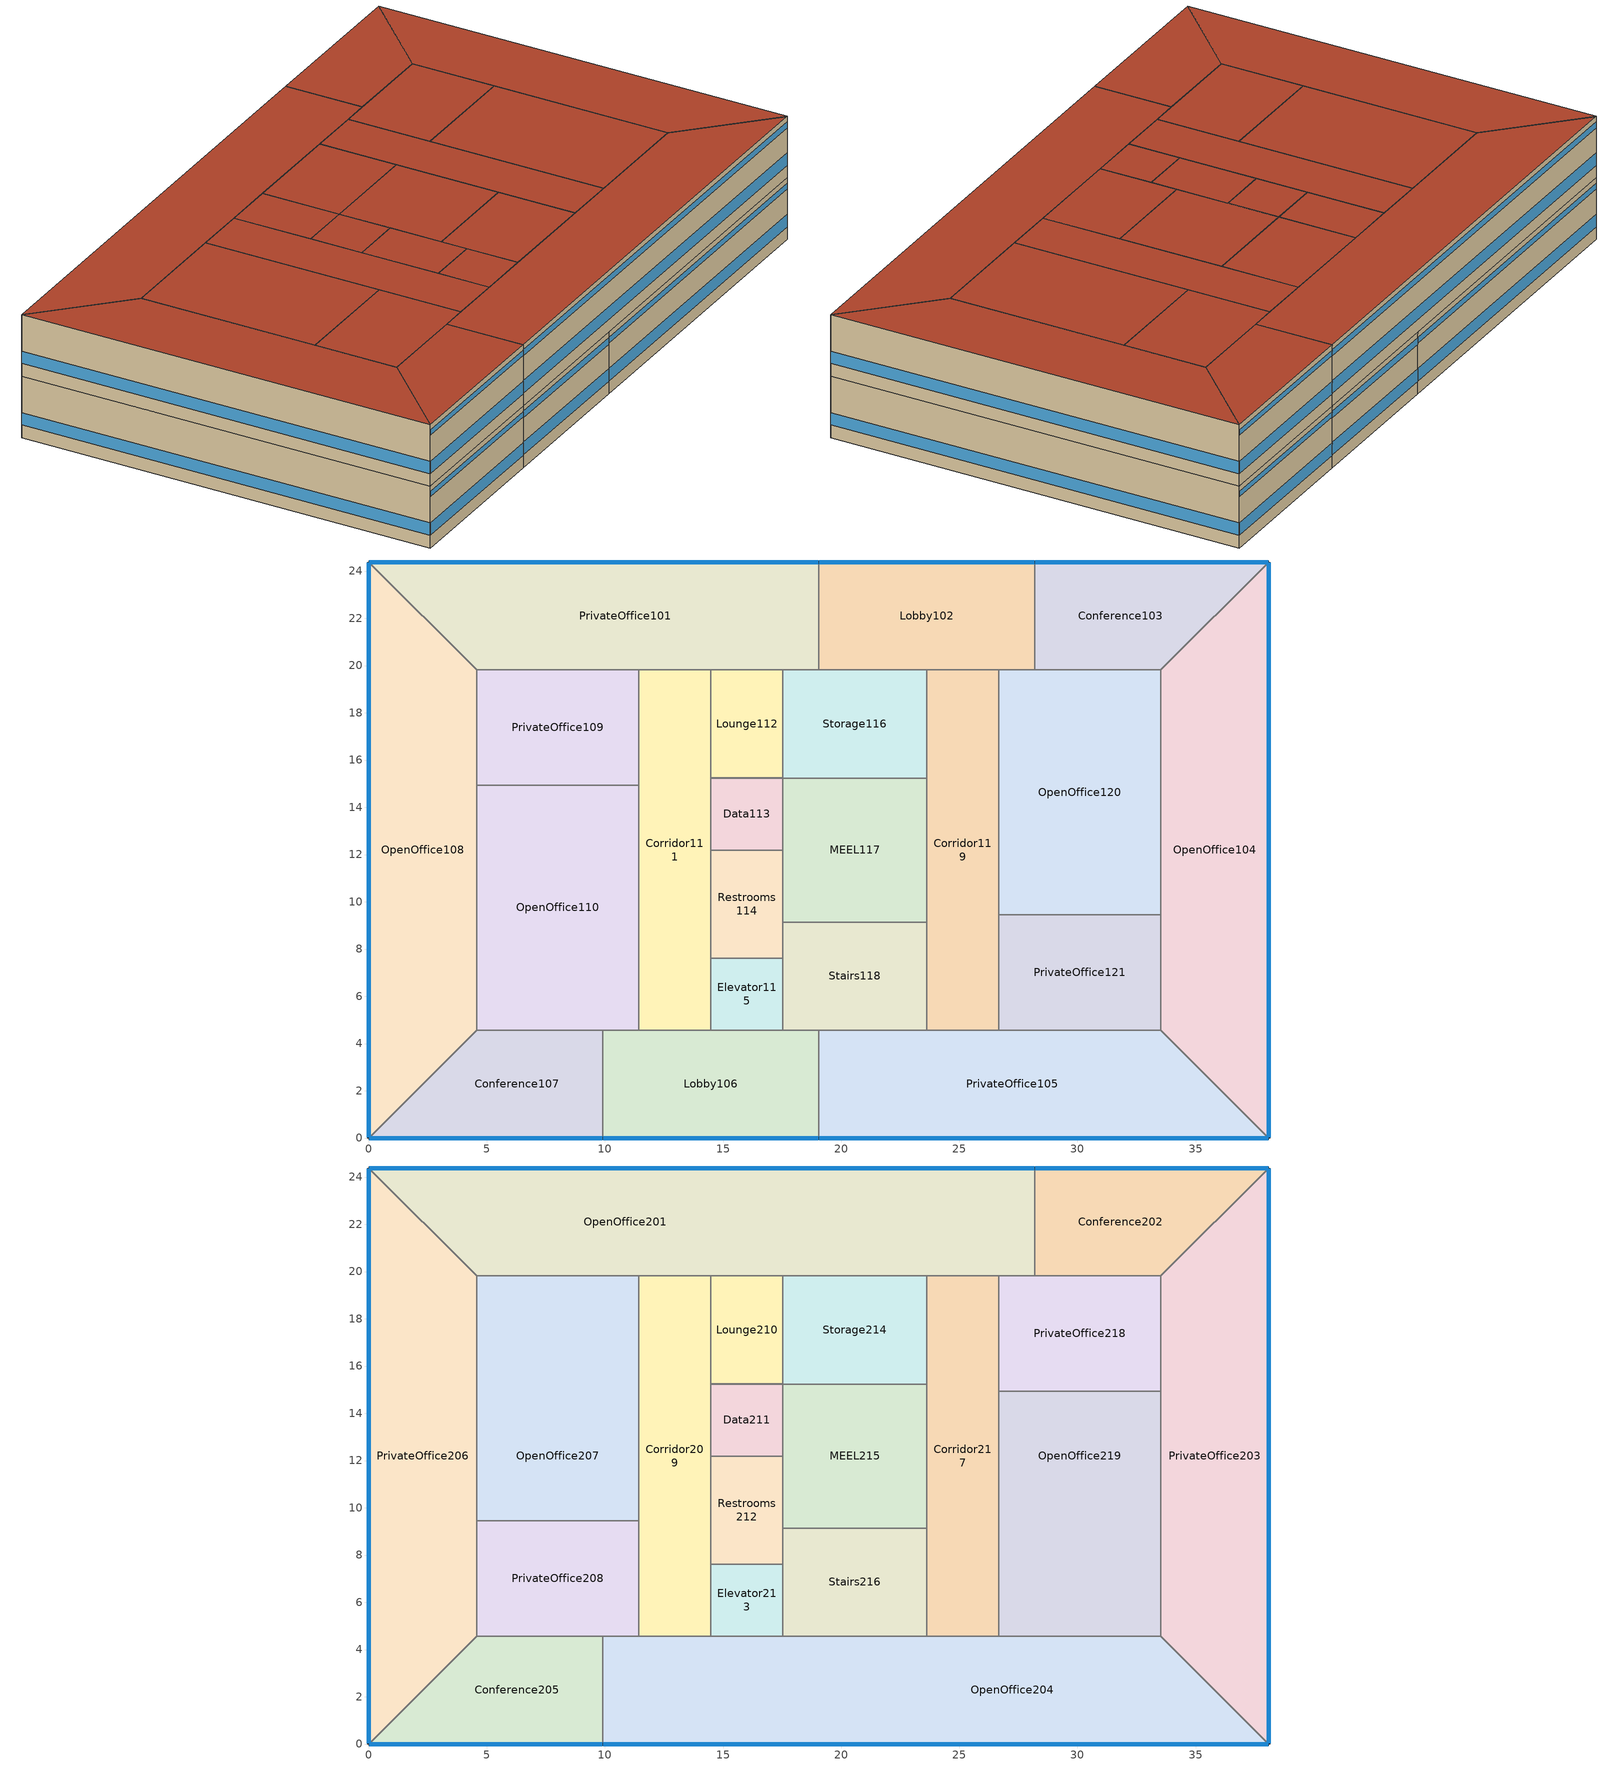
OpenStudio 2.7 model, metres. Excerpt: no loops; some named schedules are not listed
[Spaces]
Conference107
 floor ground (Typical Insulated Carpeted 8in Slab Floor): 9.91,4.57 9.91,0 0,0 4.57,4.57 z0
 wall outside (Typical Insulated Steel Framed Exterior Wall R-11.9): 0,0 9.91,0 z0:3.66
 wall to OpenOffice110: 9.91,4.57 4.57,4.57 z0:3.66
 wall to Lobby106: 9.91,0 9.91,4.57 z0:3.66
 wall to OpenOffice108: 4.57,4.57 0,0 z0:3.66
 window (AEDG-SmMdOff View Glazing South): 0.03,0 9.88,0 z0.76:1.5
 window (AEDG-SmMdOff Daylight Glazing South): 0.03,0 9.88,0 z3.06:3.35
OpenOffice108
 floor ground (Typical Insulated Carpeted 8in Slab Floor): 0,24.38 4.57,19.81 4.57,4.57 0,0 z0
 wall outside (Typical Insulated Steel Framed Exterior Wall R-11.9): 0,24.38 0,0 z0:3.66
 wall to PrivateOffice101: 4.57,19.81 0,24.38 z0:3.66
 wall to PrivateOffice109: 4.57,14.94 4.57,19.81 z0:3.66
 wall to OpenOffice110: 4.57,4.57 4.57,14.94 z0:3.66
 window (AEDG-SmMdOff View Glazing EastWest): 0,24.36 0,0.03 z0.76:1.5
Lobby106
 floor ground (Typical Insulated Carpeted 8in Slab Floor): 19.05,4.57 19.05,0 9.91,0 9.91,4.57 z0
 wall outside (Typical Insulated Steel Framed Exterior Wall R-11.9): 9.91,0 19.05,0 z0:3.66
 wall to Stairs118: 19.05,4.57 17.53,4.57 z0:3.66
 wall to PrivateOffice105: 19.05,0 19.05,4.57 z0:3.66
 wall to OpenOffice110: 11.43,4.57 9.91,4.57 z0:3.66
 wall to Corridor111: 14.48,4.57 11.43,4.57 z0:3.66
 wall to Elevator115: 17.53,4.57 14.48,4.57 z0:3.66
 window (AEDG-SmMdOff View Glazing South): 9.93,0 19.02,0 z0.76:1.5
 window (AEDG-SmMdOff Daylight Glazing South): 9.93,0 19.02,0 z2.97:3.35
PrivateOffice105
 floor ground (Typical Insulated Carpeted 8in Slab Floor): 33.53,4.57 38.1,0 19.05,0 19.05,4.57 z0
 wall outside (Typical Insulated Steel Framed Exterior Wall R-11.9): 19.05,0 38.1,0 z0:3.66
 wall to Stairs118: 23.62,4.57 19.05,4.57 z0:3.66
 wall to Corridor119: 26.67,4.57 23.62,4.57 z0:3.66
 wall to PrivateOffice121: 33.53,4.57 26.67,4.57 z0:3.66
 wall to OpenOffice104: 38.1,0 33.53,4.57 z0:3.66
 window (AEDG-SmMdOff View Glazing South): 19.08,0 38.07,0 z0.76:1.5
 window (AEDG-SmMdOff Daylight Glazing South): 19.08,0 38.07,0 z3.01:3.35
OpenOffice104
 floor ground (Typical Insulated Carpeted 8in Slab Floor): 38.1,24.38 38.1,0 33.53,4.57 33.53,19.81 z0
 wall outside (Typical Insulated Steel Framed Exterior Wall R-11.9): 38.1,0 38.1,24.38 z0:3.66
 wall to PrivateOffice121: 33.53,9.45 33.53,4.57 z0:3.66
 wall to OpenOffice120: 33.53,19.81 33.53,9.45 z0:3.66
 wall to Conference103: 38.1,24.38 33.53,19.81 z0:3.66
 window (AEDG-SmMdOff View Glazing EastWest): 38.1,0.03 38.1,24.36 z0.76:1.5
OpenOffice110
 floor ground (Typical Insulated Carpeted 8in Slab Floor): 11.43,14.94 11.43,4.57 4.57,4.57 4.57,14.94 z0
 wall to PrivateOffice109: 11.43,14.94 4.57,14.94 z0:3.66
 wall to Corridor111: 11.43,4.57 11.43,14.94 z0:3.66
Corridor111
 floor ground (Typical Insulated Carpeted 8in Slab Floor): 14.48,19.81 14.48,4.57 11.43,4.57 11.43,19.81 z0
 wall to PrivateOffice109: 11.43,19.81 11.43,14.94 z0:3.66
 wall to PrivateOffice101: 14.48,19.81 11.43,19.81 z0:3.66
 wall to Lounge112: 14.48,15.24 14.48,19.81 z0:3.66
 wall to Data113: 14.48,12.19 14.48,15.24 z0:3.66
 wall to Restrooms114: 14.48,7.62 14.48,12.19 z0:3.66
 wall to Elevator115: 14.48,4.57 14.48,7.62 z0:3.66
Elevator115
 floor ground (Typical Insulated Carpeted 8in Slab Floor): 17.53,7.62 17.53,4.57 14.48,4.57 14.48,7.62 z0
 wall to Restrooms114: 17.53,7.62 14.48,7.62 z0:3.66
 wall to Stairs118: 17.53,4.57 17.53,7.62 z0:3.66
Stairs118
 floor ground (Typical Insulated Carpeted 8in Slab Floor): 23.62,9.14 23.62,4.57 17.53,4.57 17.53,9.14 z0
 wall to Restrooms114: 17.53,9.14 17.53,7.62 z0:3.66
 wall to MEEL117: 23.62,9.14 17.53,9.14 z0:3.66
 wall to Corridor119: 23.62,4.57 23.62,9.14 z0:3.66
Corridor119
 floor ground (Typical Insulated Carpeted 8in Slab Floor): 26.67,19.81 26.67,4.57 23.62,4.57 23.62,19.81 z0
 wall to Lobby102: 26.67,19.81 23.62,19.81 z0:3.66
 wall to OpenOffice120: 26.67,9.45 26.67,19.81 z0:3.66
 wall to PrivateOffice121: 26.67,4.57 26.67,9.45 z0:3.66
 wall to MEEL117: 23.62,15.24 23.62,9.14 z0:3.66
 wall to Storage116: 23.62,19.81 23.62,15.24 z0:3.66
PrivateOffice121
 floor ground (Typical Insulated Carpeted 8in Slab Floor): 33.53,9.45 33.53,4.57 26.67,4.57 26.67,9.45 z0
 wall to OpenOffice120: 33.53,9.45 26.67,9.45 z0:3.66
Restrooms114
 floor ground (Typical Insulated Carpeted 8in Slab Floor): 17.53,12.19 17.53,7.62 14.48,7.62 14.48,12.19 z0
 wall to Data113: 17.53,12.19 14.48,12.19 z0:3.66
 wall to MEEL117: 17.53,9.14 17.53,12.19 z0:3.66
MEEL117
 floor ground (Typical Insulated Carpeted 8in Slab Floor): 23.62,15.24 23.62,9.14 17.53,9.14 17.53,15.24 z0
 wall to Data113: 17.53,15.24 17.53,12.19 z0:3.66
 wall to Storage116: 23.62,15.24 17.53,15.24 z0:3.66
OpenOffice120
 floor ground (Typical Insulated Carpeted 8in Slab Floor): 33.53,19.81 33.53,9.45 26.67,9.45 26.67,19.81 z0
 wall to Lobby102: 28.19,19.81 26.67,19.81 z0:3.66
 wall to Conference103: 33.53,19.81 28.19,19.81 z0:3.66
Data113
 floor ground (Typical Insulated Carpeted 8in Slab Floor): 17.53,15.24 17.53,12.19 14.48,12.19 14.48,15.24 z0
 wall to Lounge112: 17.53,15.24 14.48,15.24 z0:3.66
PrivateOffice109
 floor ground (Typical Insulated Carpeted 8in Slab Floor): 11.43,19.81 11.43,14.94 4.57,14.94 4.57,19.81 z0
 wall to PrivateOffice101: 11.43,19.81 4.57,19.81 z0:3.66
Lounge112
 floor ground (Typical Insulated Carpeted 8in Slab Floor): 17.53,19.81 17.53,15.24 14.48,15.24 14.48,19.81 z0
 wall to Storage116: 17.53,15.24 17.53,19.81 z0:3.66
 wall to PrivateOffice101: 17.53,19.81 14.48,19.81 z0:3.66
Storage116
 floor ground (Typical Insulated Carpeted 8in Slab Floor): 23.62,19.81 23.62,15.24 17.53,15.24 17.53,19.81 z0
 wall to PrivateOffice101: 19.05,19.81 17.53,19.81 z0:3.66
 wall to Lobby102: 23.62,19.81 19.05,19.81 z0:3.66
PrivateOffice101
 floor ground (Typical Insulated Carpeted 8in Slab Floor): 19.05,24.38 19.05,19.81 4.57,19.81 0,24.38 z0
 wall outside (Typical Insulated Steel Framed Exterior Wall R-11.9): 19.05,24.38 0,24.38 z0:3.66
 wall to Lobby102: 19.05,19.81 19.05,24.38 z0:3.66
 window (AEDG-SmMdOff View Glazing North): 19.02,24.38 0.03,24.38 z0.76:1.5
 window (AEDG-SmMdOff Daylight Glazing North): 19.02,24.38 0.03,24.38 z3.01:3.35
Lobby102
 floor ground (Typical Insulated Carpeted 8in Slab Floor): 28.19,24.38 28.19,19.81 19.05,19.81 19.05,24.38 z0
 wall outside (Typical Insulated Steel Framed Exterior Wall R-11.9): 28.19,24.38 19.05,24.38 z0:3.66
 wall to Conference103: 28.19,19.81 28.19,24.38 z0:3.66
 window (AEDG-SmMdOff View Glazing North): 28.17,24.38 19.08,24.38 z0.76:1.5
 window (AEDG-SmMdOff Daylight Glazing North): 28.17,24.38 19.08,24.38 z2.97:3.35
Conference103
 floor ground (Typical Insulated Carpeted 8in Slab Floor): 38.1,24.38 33.53,19.81 28.19,19.81 28.19,24.38 z0
 wall outside (Typical Insulated Steel Framed Exterior Wall R-11.9): 38.1,24.38 28.19,24.38 z0:3.66
 window (AEDG-SmMdOff View Glazing North): 38.07,24.38 28.22,24.38 z0.76:1.5
 window (AEDG-SmMdOff Daylight Glazing North): 38.07,24.38 28.22,24.38 z3.06:3.35
PrivateOffice206
 floor to OpenOffice108: 0,24.38 4.57,19.81 4.57,4.57 0,0 z3.66
 wall outside (Typical Insulated Steel Framed Exterior Wall R-11.9): 0,24.38 0,0 z3.66:7.32
 wall to OpenOffice201: 4.57,19.81 0,24.38 z3.66:7.32
 wall to OpenOffice207: 4.57,9.45 4.57,19.81 z3.66:7.32
 wall to PrivateOffice208: 4.57,4.57 4.57,9.45 z3.66:7.32
 wall to Conference205: 0,0 4.57,4.57 z3.66:7.32
 window (AEDG-SmMdOff View Glazing EastWest): 0,24.36 0,0.03 z4.42:5.15
 roof outside (Typical IEAD Roof - Highly Reflective R-25.64): 0,0 4.57,4.57 4.57,19.81 0,24.38 z7.32
Conference205
 floor to Conference107: 9.91,4.57 9.91,0 0,0 4.57,4.57 z3.66
 wall outside (Typical Insulated Steel Framed Exterior Wall R-11.9): 0,0 9.91,0 z3.66:7.32
 wall to PrivateOffice208: 9.91,4.57 4.57,4.57 z3.66:7.32
 wall to OpenOffice204: 9.91,0 9.91,4.57 z3.66:7.32
 window (AEDG-SmMdOff View Glazing South): 0.03,0 9.88,0 z4.42:5.15
 window (AEDG-SmMdOff Daylight Glazing South): 0.03,0 9.88,0 z6.71:7.01
 roof outside (Typical IEAD Roof - Highly Reflective R-25.64): 9.91,0 9.91,4.57 4.57,4.57 0,0 z7.32
OpenOffice204
 floor to Lobby106: 19.05,4.57 19.05,0 9.91,0 9.91,4.57 z3.66
 floor to PrivateOffice105: 33.53,4.57 38.1,0 19.05,0 19.05,4.57 z3.66
 wall outside (Typical Insulated Steel Framed Exterior Wall R-11.9): 9.91,0 38.1,0 z3.66:7.32
 wall to PrivateOffice208: 11.43,4.57 9.91,4.57 z3.66:7.32
 wall to Corridor209: 14.48,4.57 11.43,4.57 z3.66:7.32
 wall to Elevator213: 17.53,4.57 14.48,4.57 z3.66:7.32
 wall to Stairs216: 23.62,4.57 17.53,4.57 z3.66:7.32
 wall to Corridor217: 26.67,4.57 23.62,4.57 z3.66:7.32
 wall to OpenOffice219: 33.53,4.57 26.67,4.57 z3.66:7.32
 wall to PrivateOffice203: 38.1,0 33.53,4.57 z3.66:7.32
 window (AEDG-SmMdOff View Glazing South): 9.93,0 38.07,0 z4.42:5.15
 window (AEDG-SmMdOff Daylight Glazing South): 9.93,0 38.07,0 z6.66:7.01
 roof outside (Typical IEAD Roof - Highly Reflective R-25.64): 38.1,0 33.53,4.57 9.91,4.57 9.91,0 z7.32
PrivateOffice203
 floor to OpenOffice104: 38.1,24.38 38.1,0 33.53,4.57 33.53,19.81 z3.66
 wall outside (Typical Insulated Steel Framed Exterior Wall R-11.9): 38.1,0 38.1,24.38 z3.66:7.32
 wall to OpenOffice219: 33.53,14.94 33.53,4.57 z3.66:7.32
 wall to PrivateOffice218: 33.53,19.81 33.53,14.94 z3.66:7.32
 wall to Conference202: 38.1,24.38 33.53,19.81 z3.66:7.32
 window (AEDG-SmMdOff View Glazing EastWest): 38.1,0.03 38.1,24.36 z4.42:5.15
 roof outside (Typical IEAD Roof - Highly Reflective R-25.64): 38.1,0 38.1,24.38 33.53,19.81 33.53,4.57 z7.32
PrivateOffice208
 floor to OpenOffice110: 11.43,9.45 11.43,4.57 4.57,4.57 4.57,9.45 z3.66
 wall to OpenOffice207: 11.43,9.45 4.57,9.45 z3.66:7.32
 wall to Corridor209: 11.43,4.57 11.43,9.45 z3.66:7.32
 roof outside (Typical IEAD Roof - Highly Reflective R-25.64): 11.43,4.57 11.43,9.45 4.57,9.45 4.57,4.57 z7.32
Corridor209
 floor to Corridor111: 14.48,19.81 14.48,4.57 11.43,4.57 11.43,19.81 z3.66
 wall to OpenOffice207: 11.43,19.81 11.43,9.45 z3.66:7.32
 wall to OpenOffice201: 14.48,19.81 11.43,19.81 z3.66:7.32
 wall to Lounge210: 14.48,15.24 14.48,19.81 z3.66:7.32
 wall to Data211: 14.48,12.19 14.48,15.24 z3.66:7.32
 wall to Restrooms212: 14.48,7.62 14.48,12.19 z3.66:7.32
 wall to Elevator213: 14.48,4.57 14.48,7.62 z3.66:7.32
 roof outside (Typical IEAD Roof - Highly Reflective R-25.64): 14.48,4.57 14.48,19.81 11.43,19.81 11.43,4.57 z7.32
Elevator213
 floor to Elevator115: 17.53,7.62 17.53,4.57 14.48,4.57 14.48,7.62 z3.66
 wall to Restrooms212: 17.53,7.62 14.48,7.62 z3.66:7.32
 wall to Stairs216: 17.53,4.57 17.53,7.62 z3.66:7.32
 roof outside (Typical IEAD Roof - Highly Reflective R-25.64): 17.53,4.57 17.53,7.62 14.48,7.62 14.48,4.57 z7.32
Stairs216
 floor to Stairs118: 23.62,9.14 23.62,4.57 17.53,4.57 17.53,9.14 z3.66
 wall to Restrooms212: 17.53,9.14 17.53,7.62 z3.66:7.32
 wall to MEEL215: 23.62,9.14 17.53,9.14 z3.66:7.32
 wall to Corridor217: 23.62,4.57 23.62,9.14 z3.66:7.32
 roof outside (Typical IEAD Roof - Highly Reflective R-25.64): 23.62,4.57 23.62,9.14 17.53,9.14 17.53,4.57 z7.32
Corridor217
 floor to Corridor119: 26.67,19.81 26.67,4.57 23.62,4.57 23.62,19.81 z3.66
 wall to OpenOffice201: 26.67,19.81 23.62,19.81 z3.66:7.32
 wall to PrivateOffice218: 26.67,14.94 26.67,19.81 z3.66:7.32
 wall to OpenOffice219: 26.67,4.57 26.67,14.94 z3.66:7.32
 wall to MEEL215: 23.62,15.24 23.62,9.14 z3.66:7.32
 wall to Storage214: 23.62,19.81 23.62,15.24 z3.66:7.32
 roof outside (Typical IEAD Roof - Highly Reflective R-25.64): 26.67,4.57 26.67,19.81 23.62,19.81 23.62,4.57 z7.32
OpenOffice219
 floor to PrivateOffice121: 26.67,4.57 26.67,9.45 33.53,9.45 33.53,4.57 z3.66
 floor to OpenOffice120: 33.53,14.94 33.53,9.45 26.67,9.45 26.67,14.94 z3.66
 wall to PrivateOffice218: 33.53,14.94 26.67,14.94 z3.66:7.32
 roof outside (Typical IEAD Roof - Highly Reflective R-25.64): 33.53,4.57 33.53,14.94 26.67,14.94 26.67,4.57 z7.32
Restrooms212
 floor to Restrooms114: 17.53,12.19 17.53,7.62 14.48,7.62 14.48,12.19 z3.66
 wall to Data211: 17.53,12.19 14.48,12.19 z3.66:7.32
 wall to MEEL215: 17.53,9.14 17.53,12.19 z3.66:7.32
 roof outside (Typical IEAD Roof - Highly Reflective R-25.64): 17.53,7.62 17.53,12.19 14.48,12.19 14.48,7.62 z7.32
MEEL215
 floor to MEEL117: 23.62,15.24 23.62,9.14 17.53,9.14 17.53,15.24 z3.66
 wall to Data211: 17.53,15.24 17.53,12.19 z3.66:7.32
 wall to Storage214: 23.62,15.24 17.53,15.24 z3.66:7.32
 roof outside (Typical IEAD Roof - Highly Reflective R-25.64): 23.62,9.14 23.62,15.24 17.53,15.24 17.53,9.14 z7.32
OpenOffice207
 floor to OpenOffice110: 11.43,14.94 11.43,9.45 4.57,9.45 4.57,14.94 z3.66
 floor to PrivateOffice109: 11.43,19.81 11.43,14.94 4.57,14.94 4.57,19.81 z3.66
 wall to OpenOffice201: 11.43,19.81 4.57,19.81 z3.66:7.32
 roof outside (Typical IEAD Roof - Highly Reflective R-25.64): 11.43,9.45 11.43,19.81 4.57,19.81 4.57,9.45 z7.32
Data211
 floor to Data113: 17.53,15.24 17.53,12.19 14.48,12.19 14.48,15.24 z3.66
 wall to Lounge210: 17.53,15.24 14.48,15.24 z3.66:7.32
 roof outside (Typical IEAD Roof - Highly Reflective R-25.64): 17.53,12.19 17.53,15.24 14.48,15.24 14.48,12.19 z7.32
PrivateOffice218
 floor to OpenOffice120: 33.53,19.81 33.53,14.94 26.67,14.94 26.67,19.81 z3.66
 wall to OpenOffice201: 28.19,19.81 26.67,19.81 z3.66:7.32
 wall to Conference202: 33.53,19.81 28.19,19.81 z3.66:7.32
 roof outside (Typical IEAD Roof - Highly Reflective R-25.64): 33.53,14.94 33.53,19.81 26.67,19.81 26.67,14.94 z7.32
Lounge210
 floor to Lounge112: 17.53,19.81 17.53,15.24 14.48,15.24 14.48,19.81 z3.66
 wall to Storage214: 17.53,15.24 17.53,19.81 z3.66:7.32
 wall to OpenOffice201: 17.53,19.81 14.48,19.81 z3.66:7.32
 roof outside (Typical IEAD Roof - Highly Reflective R-25.64): 17.53,15.24 17.53,19.81 14.48,19.81 14.48,15.24 z7.32
Storage214
 floor to Storage116: 23.62,19.81 23.62,15.24 17.53,15.24 17.53,19.81 z3.66
 wall to OpenOffice201: 23.62,19.81 17.53,19.81 z3.66:7.32
 roof outside (Typical IEAD Roof - Highly Reflective R-25.64): 23.62,15.24 23.62,19.81 17.53,19.81 17.53,15.24 z7.32
OpenOffice201
 floor to PrivateOffice101: 19.05,24.38 19.05,19.81 4.57,19.81 0,24.38 z3.66
 floor to Lobby102: 28.19,24.38 28.19,19.81 19.05,19.81 19.05,24.38 z3.66
 wall outside (Typical Insulated Steel Framed Exterior Wall R-11.9): 28.19,24.38 0,24.38 z3.66:7.32
 wall to Conference202: 28.19,19.81 28.19,24.38 z3.66:7.32
 window (AEDG-SmMdOff View Glazing North): 28.17,24.38 0.03,24.38 z4.42:5.15
 window (AEDG-SmMdOff Daylight Glazing North): 28.17,24.38 0.03,24.38 z6.66:7.01
 roof outside (Typical IEAD Roof - Highly Reflective R-25.64): 28.19,19.81 28.19,24.38 0,24.38 4.57,19.81 z7.32
Conference202
 floor to Conference103: 38.1,24.38 33.53,19.81 28.19,19.81 28.19,24.38 z3.66
 wall outside (Typical Insulated Steel Framed Exterior Wall R-11.9): 38.1,24.38 28.19,24.38 z3.66:7.32
 window (AEDG-SmMdOff View Glazing North): 38.07,24.38 28.22,24.38 z4.42:5.15
 window (AEDG-SmMdOff Daylight Glazing North): 38.07,24.38 28.22,24.38 z6.71:7.01
 roof outside (Typical IEAD Roof - Highly Reflective R-25.64): 33.53,19.81 38.1,24.38 28.19,24.38 28.19,19.81 z7.32
[Building]
90.1-2013-SmallOffice-ASHRAE 169-2006-2A PRM baseline created: 2018-11-05 12:26:00 -0700: Default Construction Set=General Construction Set; Standards Building Type=Office
[Site]
Aurora Buckley Field Angb_CO_USA: Latitude {deg}=39.72; Longitude {deg}=-104.75; Time Zone {hr}=-7; Elevation {m}=1726
[ClimateZones]
Climate Zone Institution Name 1=ASHRAE; Climate Zone Document Name 1=ANSI/ASHRAE Standard 169; Climate Zone Document Year 1=2006; Climate Zone Value 1=5B
[Site:WaterMainsTemperature]
Calculation Method=Correlation; Annual Average Outdoor Air Temperature {C}=9.95; Maximum Difference In Monthly Average Outdoor Air Temperatures {deltaC}=23.7
[SizingPeriod:DesignDay] Barometric Pressure {Pa}=82237; Sky Clearness=0; Rain Indicator=0; Snow Indicator=0; Day of Month=21; Daylight Saving Time Indicator=0; Humidity Indicating Type=Wetbulb; Dry-Bulb Temperature Range Modifier Type=DefaultMultipliers
Name | Maximum Dry-Bulb Temperature {C} | Daily Dry-Bulb Temperature Range {deltaC} | Humidity Indicating Conditions at Maximum Dry-Bulb | Wind Speed {m/s} | Wind Direction {deg} | Month | Day Type | Solar Model Indicator | ASHRAE Taub | ASHRAE Taud
Aurora Buckley Field Angb Ann Clg .4% Condns WB=>MDB | 26.3 | 14.8 | 17.9 | 3.6 | 30 | 7 | SummerDesignDay | ASHRAETau | 0.423 | 2.02
Aurora Buckley Field Angb Ann Clg .4% Condns DB=>MWB | 33.9 | 14.8 | 15 | 3.6 | 30 | 7 | SummerDesignDay | ASHRAETau | 0.423 | 2.02
Aurora Buckley Field Angb Ann Htg 99.6% Condns DB | -17.9 | 0 | -17.9 | 2.5 | 180 | 12 | WinterDesignDay | ASHRAEClearSky
[Material:NoMass]
Name | Roughness | Thermal Resistance {m2-K/W} | Thermal Absorptance | Solar Absorptance | Visible Absorptance
CP02 CARPET PAD - adj | VeryRough | 0.21648 | 0.9 | 0.7 | 0.2
Metal Framed Roof - 24inOC - 2x8 - R21 ins. | Smooth | 2.01118
Material No Mass 4 | Smooth | 0.691056
Typical Insulation R-9.73 | Smooth | 1.71283 | 0.9 | 0.7 | 0.7
Typical Carpet Pad | Smooth | 0.21648 | 0.9 | 0.7 | 0.8
Typical Insulation R-24.52 | Smooth | 4.31889 | 0.9 | 0.7 | 0.7
[Construction]
Interior Floor: 4 in. Normalweight Concrete Floor, CP02 CARPET PAD - adj
Interior Wall: 5/8 in. Gypsum Board - adj, 5/8 in. Gypsum Board - adj
Slab On Grade: Floor Continuous Insulation, 4 in. Normalweight Concrete Floor, CP02 CARPET PAD - adj
Exterior Roof R-24.51: Metal Framed Roof - 24inOC - 2x8 - R21 ins., Roof Continuous Insulation - adj
Dual Pane Glazing: Dual Pane Low SHGC
Lightweight Wall R-25.97: 3/8 in. Stucco 4, 5/8 in. Gypboard - adj, Exterior Wall Continuous Insulation 1 R-20.0, Material No Mass 4, 5/8 in. Gypboard - adj
AEDG-SmMdOff View Glazing North: AEDG-SmMdOff View Glazing North-mat
AEDG-SmMdOff View Glazing South: AEDG-SmMdOff View Glazing South-mat
AEDG-SmMdOff View Glazing EastWest: AEDG-SmMdOff View Glazing EastWest-mat
AEDG-SmMdOff Daylight Glazing South: AEDG-SmMdOff Daylight Glazing South-mat
AEDG-SmMdOff Daylight Glazing North: AEDG-SmMdOff Daylight Glazing North-mat
Typical Insulated Carpeted 8in Slab Floor: 8 in. Normalweight Concrete Floor, Typical Carpet Pad
Typical Insulated Steel Framed Exterior Wall R-11.9: 25mm Stucco, 5/8 in. Gypsum Board, Typical Insulation R-9.73, 5/8 in. Gypsum Board
Typical IEAD Roof - Highly Reflective R-25.64: Roof Membrane - Highly Reflective, Typical Insulation R-24.52, Metal Roof Surface
[WindowMaterial:Blind]
Window Material Blind 2: Slat Width {m}=0.025; Slat Separation {m}=0.01875; Front Side Slat Beam Solar Reflectance=0.5; Back Side Slat Beam Solar Reflectance=0.5; Front Side Slat Diffuse Solar Reflectance=0.5; Back Side Slat Diffuse Solar Reflectance=0.5; Slat Beam Visible Transmittance=0
[Material]
Name | Roughness | Thickness {m} | Conductivity {W/m-K} | Density {kg/m3} | Specific Heat {J/kg-K} | Thermal Absorptance | Solar Absorptance | Visible Absorptance
5/8 in. Gypsum Board - adj | Smooth | 0.015875 | 0.16 | 800 | 1090 | 0.9 | 0.7 | 0.3
Roof Continuous Insulation - adj | Rough | 0.0508 | 0.0245764 | 24.0277 | 1590.984 |  |  | 0.2
Floor Continuous Insulation | Rough | 0.0254 | 0.0245764 | 24.0277 | 1590.984
4 in. Normalweight Concrete Floor | MediumRough | 0.1016 | 2.31 | 2322 | 832 | 0.9 | 0.7 | 0.7
3/8 in. Stucco 4 | Smooth | 0.009525 | 0.691861 | 1857.98 | 836.941
5/8 in. Gypboard - adj | Smooth | 0.015875 | 0.160001 | 799.962 | 1088.568 |  |  | 0.3
Exterior Wall Continuous Insulation 1 R-20.0 | Smooth | 0.0865419 | 0.0245764 | 24.0277 | 1590.984
8 in. Normalweight Concrete Floor | MediumRough | 0.2032 | 2.31 | 2322 | 832 | 0.9 | 0.7 | 0.7
25mm Stucco | Smooth | 0.0254 | 0.72 | 1856 | 840 | 0.9 | 0.7 | 0.7
5/8 in. Gypsum Board | MediumSmooth | 0.0159 | 0.16 | 800 | 1090 | 0.9 | 0.7 | 0.7
Roof Membrane - Highly Reflective | VeryRough | 0.0095 | 0.16 | 1121.29 | 1460 | 0.75 | 0.45 | 0.7
Metal Roof Surface | Smooth | 0.0008 | 45.28 | 7824 | 500 | 0.9 | 0.7 | 0.7
[WindowMaterial:SimpleGlazingSystem]
Name | U-Factor {W/m2-K} | Solar Heat Gain Coefficient | Visible Transmittance
Dual Pane Low SHGC | 2.55522 | 0.25
AEDG-SmMdOff View Glazing North-mat; AEDG-SmMdOff View Glazing South-mat; AEDG-SmMdOff View Glazing EastWest-mat | 2.21452 | 0.38 | 0.3
AEDG-SmMdOff Daylight Glazing South-mat; AEDG-SmMdOff Daylight Glazing North-mat | 5.50792 | 0.58 | 0.7
[DefaultConstructionSet]
General Construction Set: Default Exterior Surface Constructions=Default Surface Constructions 1; Default Interior Surface Constructions=Default Surface Constructions 2; Default Ground Contact Surface Constructions=Default Surface Constructions 3; Default Exterior SubSurface Constructions=Default Sub Surface Constructions 2; Default Interior SubSurface Constructions=Default Sub Surface Constructions 1
[DefaultSubSurfaceConstructions]
Name | Fixed Window Construction | Operable Window Construction
Default Sub Surface Constructions 1
Default Sub Surface Constructions 2 | Dual Pane Glazing | Dual Pane Glazing
[DefaultSurfaceConstructions]
Name | Wall Construction | Roof Ceiling Construction | Floor Construction
Default Surface Constructions 1 | Lightweight Wall R-25.97 | Exterior Roof R-24.51
Default Surface Constructions 2 | Interior Wall |  | Interior Floor
Default Surface Constructions 3 |  |  | Slab On Grade
[ThermostatSetpoint:DualSetpoint] Heating Setpoint Temperature Schedule=General Heating Setpt; Cooling Setpoint Temperature Schedule=General Cooling Setpt
Thermostat Setpoint Dual Setpoint 41; Thermostat Setpoint Dual Setpoint 42; Thermostat Setpoint Dual Setpoint 43; Thermostat Setpoint Dual Setpoint 44; Thermostat Setpoint Dual Setpoint 45; Thermostat Setpoint Dual Setpoint 46; Thermostat Setpoint Dual Setpoint 47; Thermostat Setpoint Dual Setpoint 48; Thermostat Setpoint Dual Setpoint 49; Thermostat Setpoint Dual Setpoint 50; Thermostat Setpoint Dual Setpoint 51; Thermostat Setpoint Dual Setpoint 52; Thermostat Setpoint Dual Setpoint 53; Thermostat Setpoint Dual Setpoint 54; Thermostat Setpoint Dual Setpoint 55; Thermostat Setpoint Dual Setpoint 56; Thermostat Setpoint Dual Setpoint 57; Thermostat Setpoint Dual Setpoint 58; Thermostat Setpoint Dual Setpoint 59; Thermostat Setpoint Dual Setpoint 60; Thermostat Setpoint Dual Setpoint 61; Thermostat Setpoint Dual Setpoint 62; Thermostat Setpoint Dual Setpoint 63; Thermostat Setpoint Dual Setpoint 64; Thermostat Setpoint Dual Setpoint 65; Thermostat Setpoint Dual Setpoint 66; Thermostat Setpoint Dual Setpoint 67; Thermostat Setpoint Dual Setpoint 68; Thermostat Setpoint Dual Setpoint 69; Thermostat Setpoint Dual Setpoint 70; Thermostat Setpoint Dual Setpoint 71; Thermostat Setpoint Dual Setpoint 72; Thermostat Setpoint Dual Setpoint 73; Thermostat Setpoint Dual Setpoint 74; Thermostat Setpoint Dual Setpoint 75; Thermostat Setpoint Dual Setpoint 76; Thermostat Setpoint Dual Setpoint 77; Thermostat Setpoint Dual Setpoint 78; Thermostat Setpoint Dual Setpoint 79; Thermostat Setpoint Dual Setpoint 80
[BuildingStory] Nominal Z Coordinate {m}=0; Nominal Floor to Floor Height {m}=3.6576
Building Story 1; Building Story 2
[Space]
Name | Space Type | Building Story | Thermal Zone
Conference107 | Conference | Building Story 1 | Zone - Conference107
OpenOffice108 | Open Office | Building Story 1 | Zone - OpenOffice108
Lobby106 | Lobby | Building Story 1 | Zone - Lobby106
PrivateOffice105 | Private Office | Building Story 1 | Zone - PrivateOffice105
OpenOffice104 | Open Office | Building Story 1 | Zone - OpenOffice104
OpenOffice110 | Open Office | Building Story 1 | Zone - OpenOffice110
Corridor111 | Corridor | Building Story 1 | Zone - Corridor111
Elevator115 | Elevator | Building Story 1 | Zone - Elevator115
Stairs118 | Stairway | Building Story 1 | Zone - Stairs118
Corridor119 | Corridor | Building Story 1 | Zone - Corridor119
PrivateOffice121 | Private Office | Building Story 1 | Zone - PrivateOffice121
Restrooms114 | Restroom | Building Story 1 | Zone - Restrooms114
MEEL117 | Mech and Elec | Building Story 1 | Zone - MEEL117
OpenOffice120 | Open Office | Building Story 1 | Zone - OpenOffice120
Data113 | Data | Building Story 1 | Zone - Data113
PrivateOffice109 | Private Office | Building Story 1 | Zone - PrivateOffice109
Lounge112 | Lounge | Building Story 1 | Zone - Lounge112
Storage116 | Storage | Building Story 1 | Zone - Storage116
PrivateOffice101 | Private Office | Building Story 1 | Zone - PrivateOffice101
Lobby102 | Lobby | Building Story 1 | Zone - Lobby102
Conference103 | Conference | Building Story 1 | Zone - Conference103
PrivateOffice206 | Private Office | Building Story 2 | Zone - PrivateOffice206
Conference205 | Conference | Building Story 2 | Zone - Conference205
OpenOffice204 | Open Office | Building Story 2 | Zone - OpenOffice204
PrivateOffice203 | Private Office | Building Story 2 | Zone - PrivateOffice203
PrivateOffice208 | Private Office | Building Story 2 | Zone - PrivateOffice208
Corridor209 | Corridor | Building Story 2 | Zone - Corridor209
Elevator213 | Elevator | Building Story 2 | Zone - Elevator213
Stairs216 | Stairway | Building Story 2 | Zone - Stairs216
Corridor217 | Corridor | Building Story 2 | Zone - Corridor217
OpenOffice219 | Open Office | Building Story 2 | Zone - OpenOffice219
Restrooms212 | Restroom | Building Story 2 | Zone - Restrooms212
MEEL215 | Mech and Elec | Building Story 2 | Zone - MEEL215
OpenOffice207 | Open Office | Building Story 2 | Zone - OpenOffice207
Data211 | Data | Building Story 2 | Zone - Data211
PrivateOffice218 | Private Office | Building Story 2 | Zone - PrivateOffice218
Lounge210 | Lounge | Building Story 2 | Zone - Lounge210
Storage214 | Storage | Building Story 2 | Zone - Storage214
OpenOffice201 | Open Office | Building Story 2 | Zone - OpenOffice201
Conference202 | Conference | Building Story 2 | Zone - Conference202
[DefaultScheduleSet] People Activity Level Schedule=General Activity
Name | Hours of Operation Schedule | Number of People Schedule | Lighting Schedule | Electric Equipment Schedule | Infiltration Schedule
General Schedule Set | General HVAC Availability | General Occupancy | General Lighting | General Equipment | General Infiltration
24hr Schedule Set | 24 Hr Service HVAC Availability | 24 Hr Service People | 24 Hr Service Lighting | 24 Hr Service Equipment | 24 Hr Service Infiltration
High Occupancy | General HVAC Availability | High Density Occupancy | General Lighting | General Equipment | General Infiltration
[SpaceType] Standards Template=90.1-2004; Standards Building Type=Office
Name | Default Schedule Set | Design Specification Outdoor Air Object | Standards Space Type
Storage | General Schedule Set | Storage Outdoor Air 1 | Storage
Conference | High Occupancy | Conference Outdoor Air 1 | Conference
Corridor | General Schedule Set | Corridor Outdoor Air 1 | Corridor
Data | 24hr Schedule Set | Data Ventilation | IT_Room
Elevator | 24hr Schedule Set | Elevator Ventilation
Lobby | General Schedule Set | Lobby Outdoor Air 1 | Lobby
Lounge | High Occupancy | Lounge Outdoor Air 1 | BreakRoom
Mech and Elec | 24hr Schedule Set | Mech and Elec Ventilation | Elec/MechRoom
Open Office | General Schedule Set | Open Office Outdoor Air 1 | OpenOffice
Private Office | General Schedule Set | Private Office Outdoor Air 1 | ClosedOffice
Restroom | General Schedule Set | Restroom Ventilation | Restroom
Stairway | General Schedule Set | Stairway Ventilation | Stair
[People:Definition] Number of People Calculation Method=Area/Person; Fraction Radiant=0.3
Name | Space Floor Area per Person {m2/person}
Storage People Definition; Restroom People Definition | 46.45152
Conference People Definition; Lounge People Definition | 1.85806
Corridor People Definition; Data People Definition; Elevator People Definition; Mech and Elec People Definition; Stairway People Definition | 92.90304
Lobby People Definition | 9.290304
Open Office People Definition; Private Office People Definition | 13.9355
[People] Multiplier=1
Name | People Definition | Space or SpaceType
Storage People | Storage People Definition | Storage
Conference People | Conference People Definition | Conference
Corridor People | Corridor People Definition | Corridor
Data People | Data People Definition | Data
Elevator People | Elevator People Definition | Elevator
Lobby People | Lobby People Definition | Lobby
Lounge People | Lounge People Definition | Lounge
Mech and Elec People | Mech and Elec People Definition | Mech and Elec
Open Office People | Open Office People Definition | Open Office
Private Office People | Private Office People Definition | Private Office
Restroom People | Restroom People Definition | Restroom
Stairway People | Stairway People Definition | Stairway
[Lights:Definition] Design Level Calculation Method=Watts/Area
Name | Watts per Space Floor Area {W/m2} | Fraction Radiant | Fraction Visible | Return Air Fraction
AEDG SmMdOff - Storage lights | 6.78126 | 0.4 | 0.2 | 0.4
AEDG SmMdOff - Conference lights | 13.2396 | 0.4 | 0.2 | 0.4
AEDG SmMdOff - Corridor lights | 7.10418 | 0.4 | 0.2 | 0.4
AEDG SmMdOff - IT_Room lights; AEDG SmMdOff - ClosedOffice lights | 11.9479 | 0.4 | 0.2 | 0.4
Elevator Lights Definition | 4.9514
AEDG SmMdOff - Lobby lights | 9.68752 | 0.4 | 0.2 | 0.4
AEDG SmMdOff - BreakRoom lights | 7.85765 | 0.4 | 0.2 | 0.4
AEDG SmMdOff - Elec/MechRoom lights | 4.52084 | 0.4 | 0.2 | 0.4
AEDG SmMdOff - OpenOffice lights; AEDG SmMdOff - Restroom lights | 10.5486 | 0.4 | 0.2 | 0.4
AEDG SmMdOff - Stair lights | 7.4271 | 0.4 | 0.2 | 0.4
[Lights] Fraction Replaceable=1; Multiplier=1
Name | Lights Definition | Space or SpaceType | Schedule
Storage Lights | AEDG SmMdOff - Storage lights | Storage | General Lighting - Controls Reduction
Conference Lights | AEDG SmMdOff - Conference lights | Conference | General Lighting - Controls Reduction
Corridor Lights | AEDG SmMdOff - Corridor lights | Corridor
Data Lights | AEDG SmMdOff - IT_Room lights | Data | 24 Hr Service Lighting - Controls Reduction
Elevator Lights | Elevator Lights Definition | Elevator
Lobby Lights | AEDG SmMdOff - Lobby lights | Lobby
Lounge Lights | AEDG SmMdOff - BreakRoom lights | Lounge
Mech and Elec Lights | AEDG SmMdOff - Elec/MechRoom lights | Mech and Elec | 24 Hr Service Lighting - Controls Reduction
Open Office Lights | AEDG SmMdOff - OpenOffice lights | Open Office | General Lighting - Controls Reduction
Private Office Lights | AEDG SmMdOff - ClosedOffice lights | Private Office | General Lighting - Controls Reduction
Restroom Lights | AEDG SmMdOff - Restroom lights | Restroom | General Lighting - Controls Reduction
Stairway Lights | AEDG SmMdOff - Stair lights | Stairway
[ElectricEquipment:Definition] Design Level Calculation Method=Watts/Area
Name | Watts per Space Floor Area {W/m2}
AEDG SmMdOff - Storage electric equipment; AEDG SmMdOff - Stair electric equipment | 0
AEDG SmMdOff - Conference electric equipment | 3.98265
AEDG SmMdOff - Corridor electric equipment | 1.72223
AEDG SmMdOff - IT_Room electric equipment | 16.7917
AEDG SmMdOff - Lobby electric equipment; AEDG SmMdOff - Elec/MechRoom electric equipment; AEDG SmMdOff - Restroom electric equipment | 0.753474
AEDG SmMdOff - BreakRoom electric equipment | 48.007
AEDG SmMdOff - OpenOffice electric equipment | 7.64238
AEDG SmMdOff - ClosedOffice electric equipment | 6.8889
Elevator Electric Equipment Definition | 7.26564
[ElectricEquipment]
Name | Electric Equipment Definition | Space or SpaceType | Schedule | Multiplier
Storage Electric Equipment | AEDG SmMdOff - Storage electric equipment | Storage | General Equipment - Controls Reduction | 1
Conference Electric Equipment | AEDG SmMdOff - Conference electric equipment | Conference | General Equipment - Controls Reduction | 1
Corridor Electric Equipment | AEDG SmMdOff - Corridor electric equipment | Corridor | General Equipment - Controls Reduction | 1
Data Electric Equipment | AEDG SmMdOff - IT_Room electric equipment | Data | 24 Hr Service Equipment - Controls Reduction | 1
Lobby Electric Equipment | AEDG SmMdOff - Lobby electric equipment | Lobby | General Equipment - Controls Reduction | 1
Lounge Electric Equipment | AEDG SmMdOff - BreakRoom electric equipment | Lounge | General Equipment - Controls Reduction | 1
Mech and Elec Electric Equipment | AEDG SmMdOff - Elec/MechRoom electric equipment | Mech and Elec | 24 Hr Service Equipment - Controls Reduction | 1
Open Office Electric Equipment | AEDG SmMdOff - OpenOffice electric equipment | Open Office | General Equipment - Controls Reduction | 1
Private Office Electric Equipment | AEDG SmMdOff - ClosedOffice electric equipment | Private Office | General Equipment - Controls Reduction | 1
Restroom Electric Equipment | AEDG SmMdOff - Restroom electric equipment | Restroom | General Equipment - Controls Reduction | 1
Electric Equipment 1 | Elevator Electric Equipment Definition | Elevator | 24 Hr Service Equipment - Controls Reduction
Electric Equipment 2 | AEDG SmMdOff - Stair electric equipment | Stairway | General Equipment - Controls Reduction | 1
Electric Equipment 3 | Elevator Electric Equipment Definition | Elevator115 | 24 Hr Service Equipment | 2
[SpaceInfiltration:DesignFlowRate]
Name | Space or SpaceType | Design Flow Rate Calculation Method | Flow per Exterior Surface Area {m3/s-m2} | Flow per Space Floor Area {m3/s-m2} | Schedule
Storage Infiltration | Storage | Flow/ExteriorArea | 0.0002032
Conference Infiltration | Conference | Flow/ExteriorArea | 0.0002032
Corridor Infiltration | Corridor | Flow/ExteriorArea | 0.0002032
Data Infiltration | Data | Flow/ExteriorArea | 0.0002032
Elevator Infiltration | Elevator | Flow/ExteriorArea | 0.0002032
Lobby Infiltration | Lobby | Flow/ExteriorArea | 0.0002032
Lounge Infiltration | Lounge | Flow/ExteriorArea | 0.0002032
Mech and Elec Infiltration | Mech and Elec | Flow/ExteriorArea | 0.0002032 | 0
Open Office Infiltration | Open Office | Flow/ExteriorArea | 0.0002032
Private Office Infiltration | Private Office | Flow/ExteriorArea | 0.0002032
Restroom Infiltration | Restroom | Flow/ExteriorArea | 0.0002032
Stairway Infiltration | Stairway | Flow/ExteriorArea | 0.0002032
189.1-2009 - Office - BreakRoom - CZ1-3 Infiltration | Mech and Elec | Flow/Area | 0 | 0.001524 | Sizing Infiltation
[DesignSpecification:OutdoorAir] Outdoor Air Flow per Person {m3/s-person}=0; Outdoor Air Flow Rate {m3/s}=0; Outdoor Air Flow Air Changes per Hour {1/hr}=0
Name | Outdoor Air Method | Outdoor Air Flow per Floor Area {m3/s-m2}
Storage Outdoor Air 1 | Sum | 0.0003556
Conference Outdoor Air 1 | Sum | 0.0015748
Corridor Outdoor Air 1 | Sum | 0.0003048
Lobby Outdoor Air 1 | Sum | 0.0005588
Lounge Outdoor Air 1 | Sum | 0.0018796
Open Office Outdoor Air 1; Private Office Outdoor Air 1 | Sum | 0.000474133
Data Ventilation; Elevator Ventilation; Mech and Elec Ventilation; Restroom Ventilation; Stairway Ventilation |  | 0
[ThermalZone] Use Ideal Air Loads=No
Zone - Conference103: Primary Daylighting Control=Conference103 sensor; Fraction of Zone Controlled by Primary Daylighting Control=1; Thermostat=Thermostat Setpoint Dual Setpoint 56
Zone - Conference107: Primary Daylighting Control=Conference107 sensor; Fraction of Zone Controlled by Primary Daylighting Control=1; Thermostat=Thermostat Setpoint Dual Setpoint 78
Zone - Conference202: Primary Daylighting Control=Conference202 sensor; Fraction of Zone Controlled by Primary Daylighting Control=1; Thermostat=Thermostat Setpoint Dual Setpoint 73
Zone - Conference205: Primary Daylighting Control=Conference205 sensor; Fraction of Zone Controlled by Primary Daylighting Control=1; Thermostat=Thermostat Setpoint Dual Setpoint 69
Zone - Corridor111: Thermostat=Thermostat Setpoint Dual Setpoint 58
Zone - Corridor119: Thermostat=Thermostat Setpoint Dual Setpoint 66
Zone - Corridor209: Thermostat=Thermostat Setpoint Dual Setpoint 75
Zone - Corridor217: Thermostat=Thermostat Setpoint Dual Setpoint 74
Zone - Data113: Thermostat=Thermostat Setpoint Dual Setpoint 65
Zone - Data211: Thermostat=Thermostat Setpoint Dual Setpoint 72
Zone - Elevator115: Thermostat=Thermostat Setpoint Dual Setpoint 50
Zone - Elevator213: Thermostat=Thermostat Setpoint Dual Setpoint 60
Zone - Lobby102: Primary Daylighting Control=Lobby102 sensor; Fraction of Zone Controlled by Primary Daylighting Control=0.8; Thermostat=Thermostat Setpoint Dual Setpoint 59
Zone - Lobby106: Primary Daylighting Control=Lobby106 sensor; Fraction of Zone Controlled by Primary Daylighting Control=0.8; Thermostat=Thermostat Setpoint Dual Setpoint 67
Zone - Lounge112: Thermostat=Thermostat Setpoint Dual Setpoint 57
Zone - Lounge210: Thermostat=Thermostat Setpoint Dual Setpoint 52
Zone - MEEL117: Thermostat=Thermostat Setpoint Dual Setpoint 80
Zone - MEEL215: Thermostat=Thermostat Setpoint Dual Setpoint 77
Zone - OpenOffice104: Primary Daylighting Control=OpenOffice104 Daylt Sensor 1; Fraction of Zone Controlled by Primary Daylighting Control=0.378; Thermostat=Thermostat Setpoint Dual Setpoint 62; Secondary Daylighting Control=OpenOffice104 Daylt Sensor 2; Fraction of Zone Controlled by Secondary Daylighting Control=0.328
Zone - OpenOffice108: Primary Daylighting Control=OpenOffice108 Daylt Sensor 1; Fraction of Zone Controlled by Primary Daylighting Control=0.378; Thermostat=Thermostat Setpoint Dual Setpoint 76; Secondary Daylighting Control=OpenOffice108 Daylt Sensor 2; Fraction of Zone Controlled by Secondary Daylighting Control=0.328
Zone - OpenOffice110: Thermostat=Thermostat Setpoint Dual Setpoint 51
Zone - OpenOffice120: Thermostat=Thermostat Setpoint Dual Setpoint 71
Zone - OpenOffice201: Primary Daylighting Control=OpenOffice201 sensor; Fraction of Zone Controlled by Primary Daylighting Control=0.870588; Thermostat=Thermostat Setpoint Dual Setpoint 63
Zone - OpenOffice204: Primary Daylighting Control=OpenOffice204 sensor; Fraction of Zone Controlled by Primary Daylighting Control=0.870588; Thermostat=Thermostat Setpoint Dual Setpoint 48
Zone - OpenOffice207: Thermostat=Thermostat Setpoint Dual Setpoint 46
Zone - OpenOffice219: Thermostat=Thermostat Setpoint Dual Setpoint 55
Zone - PrivateOffice101: Primary Daylighting Control=PrivateOffice101 sensor; Fraction of Zone Controlled by Primary Daylighting Control=0.909091; Thermostat=Thermostat Setpoint Dual Setpoint 79
Zone - PrivateOffice105: Primary Daylighting Control=PrivateOffice105 sensor; Fraction of Zone Controlled by Primary Daylighting Control=0.909091; Thermostat=Thermostat Setpoint Dual Setpoint 47
Zone - PrivateOffice109: Thermostat=Thermostat Setpoint Dual Setpoint 54
Zone - PrivateOffice121: Thermostat=Thermostat Setpoint Dual Setpoint 49
Zone - PrivateOffice203: Thermostat=Thermostat Setpoint Dual Setpoint 44
Zone - PrivateOffice206: Thermostat=Thermostat Setpoint Dual Setpoint 43
Zone - PrivateOffice208: Thermostat=Thermostat Setpoint Dual Setpoint 53
Zone - PrivateOffice218: Thermostat=Thermostat Setpoint Dual Setpoint 61
Zone - Restrooms114: Thermostat=Thermostat Setpoint Dual Setpoint 64
Zone - Restrooms212: Thermostat=Thermostat Setpoint Dual Setpoint 70
Zone - Stairs118: Thermostat=Thermostat Setpoint Dual Setpoint 42
Zone - Stairs216: Thermostat=Thermostat Setpoint Dual Setpoint 41
Zone - Storage116: Thermostat=Thermostat Setpoint Dual Setpoint 45
Zone - Storage214: Thermostat=Thermostat Setpoint Dual Setpoint 68
[ShadingControl]
Shading Control 2: Shading Type=InteriorBlind; Shading Device Material=Window Material Blind 2
[DaylightingDevice:Shelf]
Name | Window | Inside Shelf
Daylighting Device Shelf 1 | Sub Surface 4 | Interior Partition Surface 1
Daylighting Device Shelf 2 | Sub Surface 6 | Interior Partition Surface 2
Daylighting Device Shelf 3 | Sub Surface 15 | Interior Partition Surface 3
Daylighting Device Shelf 4 | Sub Surface 17 | Interior Partition Surface 4
Daylighting Device Shelf 5 | Sub Surface 22 | Interior Partition Surface 5
[Daylighting:Control]
Name | Space | Position X-Coordinate {m} | Position Y-Coordinate {m} | Position Z-Coordinate {m} | Phi Rotation Around Z-Axis {deg} | Illuminance Setpoint {lux} | Lighting Control Type | Minimum Input Power Fraction for Continuous Dimming Control | Minimum Light Output Fraction for Continuous Dimming Control | Number of Stepped Control Steps | Probability Lighting will be Reset When Needed in Manual Stepped Control | Maximum Allowable Discomfort Glare Index
PrivateOffice105 sensor | PrivateOffice105 | -9.525 | 3.41376 | 0.9144 | 180 | 499.984
OpenOffice204 sensor | OpenOffice204 | -14.097 | 3.5917 | 0.9144 | 180 | 499.984
Conference103 sensor | Conference103 | -0.381 | 1.66468 | 0.9144 | 0 | 499.984
Lobby102 sensor | Lobby102 | 0 | 0.9144 | 0.9144 | 0 | 499.984
OpenOffice201 sensor | OpenOffice201 | -3.429 | 0.980303 | 0.9144 | 0 | 499.984
Lobby106 sensor | Lobby106 | -3.048 | -0.9144 | 0.9144 | 180 | 499.984
Conference205 sensor | Conference205 | 0.381 | -1.66468 | 0.9144 | 180 | 499.984
Conference202 sensor | Conference202 | -0.381 | 1.66468 | 0.9144 | 0 | 499.984
Conference107 sensor | Conference107 | 0.381 | -1.66468 | 0.9144 | 180 | 499.984
PrivateOffice101 sensor | PrivateOffice101 | 9.525 | -3.41376 | 0.9144 | 0 | 499.984
OpenOffice104 Daylt Sensor 1 | OpenOffice104 | -0.986731 | 12.192 | 0.762 |  | 375 | Stepped | 0.3 | 0.2 | 3 | 1 | 22
OpenOffice104 Daylt Sensor 2 | OpenOffice104 | -1.98841 | 12.192 | 0.762 |  | 375 | Stepped | 0.3 | 0.2 | 3 | 1 | 22
OpenOffice108 Daylt Sensor 1 | OpenOffice108 | 0.986731 | -12.192 | 0.762 |  | 375 | Stepped | 0.3 | 0.2 | 3 | 1 | 22
OpenOffice108 Daylt Sensor 2 | OpenOffice108 | 1.98841 | -12.192 | 0.762 |  | 375 | Stepped | 0.3 | 0.2 | 3 | 1 | 22
[Exterior:Lights:Definition]
Name | Design Level {W}
Exterior Lights - Facade Definition | 500
Exterior Lights - Parking Definition | 600
Exterior Lights - Walkway Definition | 1600
[Exterior:Lights] Control Option=AstronomicalClock
Name | Exterior Lights Definition | Schedule
500.0 w Exterior Light | Exterior Lights - Facade Definition | Exterior Lights - Facade
600.0 w Exterior Light | Exterior Lights - Parking Definition | Exterior Lights - Parking
1600.0 w Exterior Light | Exterior Lights - Walkway Definition | Exterior Lights - Walkway
[Schedule:Ruleset]
Name | Default Day Schedule | Summer Design Day Schedule | Winter Design Day Schedule
General Activity | General Activity Default
General Equipment | General Equipment Default | General Equipment Summer Design Day 3 | General Equipment Winter Design Day 3
General Lighting | General Lighting Default | General Lighting Summer Design Day 3 | General Lighting Winter Design Day 3
General Occupancy | General Occupancy Default | General Occupancy Summer Design Day 3 | General Occupancy Winter Design Day 3
General Infiltration | General Infiltration Default | General Infiltration Summer Design Day 3 | General Infiltration Winter Design Day 3
General HVAC Availability | General HVAC Availability Default | General HVAC Availability Summer Design Day 3 | General HVAC Availability Winter Design Day 3
24 Hr Service Equipment | 24 Hr Service Equipment Default | 24 Hr Service Equipment Summer Design Day 3 | 24 Hr Service Equipment Winter Design Day 3
24 Hr Service Lighting | 24 Hr Service Lighting Default | 24 Hr Service Lighting Summer Design Day 3 | 24 Hr Service Lighting Winter Design Day 3
24 Hr Service Infiltration | 24 Hr Service Infiltration Default | 24 Hr Service Infiltration Summer Design Day 3 | 24 Hr Service Infiltration Winter Design Day 3
24 Hr Service HVAC Availability | 24 Hr Service HVAC Availability Default | 24 Hr Service HVAC Availability Summer Design Day 3 | 24 Hr Service HVAC Availability Winter Design Day 3
General Cooling Setpt | General Cooling Setpt Default | General Cooling Setpt Summer Design Day 2 | General Cooling Setpt Winter Design Day 2
General Heating Setpt | General Heating Setpt Default | General Heating Setpt Summer Design Day 2 | General Heating Setpt Winter Design Day 2
24 Hr Service People | Schedule Day 1
High Density Occupancy | Schedule Day 7 | Schedule Day 9 | Schedule Day 10
Sizing Infiltation | Schedule Day 44 | Schedule Day 46 | Schedule Day 47
24 Hr Service Equipment - Controls Reduction | 24 Hr Service Equipment Default 1 | 24 Hr Service Equipment Summer Design Day 4 | 24 Hr Service Equipment Winter Design Day 4
General Equipment - Controls Reduction | General Equipment Default 1 | General Equipment Summer Design Day 4 | General Equipment Winter Design Day 4
24 Hr Service Lighting - Controls Reduction | 24 Hr Service Lighting Default 1 | 24 Hr Service Lighting Summer Design Day 4 | 24 Hr Service Lighting Winter Design Day 4
General Lighting - Controls Reduction | General Lighting Default 1 | General Lighting Summer Design Day 4 | General Lighting Winter Design Day 4
Exterior Lights - Facade | Exterior Lights - Facade Schedule Week Day | Exterior Lights - Facade Summer Design Day | Exterior Lights - Facade Winter Design Day
Exterior Lights - Parking | Exterior Lights - Parking Schedule Week Day | Exterior Lights - Parking Summer Design Day | Exterior Lights - Parking Winter Design Day
Exterior Lights - Walkway | Exterior Lights - Walkway Schedule Week Day | Exterior Lights - Walkway Summer Design Day | Exterior Lights - Walkway Winter Design Day
[Schedule:Day]
General Activity Default: 24, 0, 450
General Equipment Default: 8, 0, 0.1, 9, 0, 0.4, 12, 0, 0.65, 13, 0, 0.5, 16, 0, 0.65, 17, 0, 0.4, 18, 0, 0.2, 24, 0, 0.1
General Lighting Default: 4, 0, 0, 5, 0, 0.043, 6, 0, 0.116, 7, 0, 0.191, 8, 0, 0.359, 17, 0, 0.48, 18, 0, 0.332, 19, 0, 0.197, 20, 0, 0.077, 21, 0, 0.042, 22, 0, 0.149, 23, 0, 0.073, 24, 0, 0.027
General HVAC Availability Default: 6, 0, 0, 22, 0, 1, 24, 0, 0
24 Hr Service Equipment Default; General Equipment Summer Design Day 3; General Lighting Summer Design Day 3; General HVAC Availability Winter Design Day 3; General HVAC Availability Summer Design Day 3; 24 Hr Service Equipment Summer Design Day 3; Schedule Day 9: 24, 0, 1
General Equipment Winter Design Day 3; General Lighting Winter Design Day 3; 24 Hr Service Equipment Winter Design Day 3; Schedule Day 10: 24, 0, 0
General Cooling Setpt Default: 5, 0, 26.6667, 6, 0, 25.5556, 7, 0, 25, 22, 0, 23.8889, 24, 0, 26.6667
General Cooling Setpt Winter Design Day 2: 24, 0, 26.6667
General Cooling Setpt Summer Design Day 2: 24, 0, 23.8889
General Heating Setpt Default: 5, 0, 18.3333, 6, 0, 18.8889, 7, 0, 19.4444, 22, 0, 21.1111, 24, 0, 18.3333
General Heating Setpt Winter Design Day 2: 24, 0, 21.1111
General Heating Setpt Summer Design Day 2: 24, 0, 18.3333
Schedule Day 7: 6, 0, 0, 7, 0, 0.1, 8, 0, 0.2, 12, 0, 0.3, 13, 0, 0.25, 17, 0, 0.3, 18, 0, 0.15, 20, 0, 0.025, 24, 0, 0
Exterior Lights - Facade Schedule Week Day; Exterior Lights - Facade Winter Design Day; Exterior Lights - Facade Summer Design Day: 6, 0, 0, 24, 0, 1
Exterior Lights - Parking Schedule Week Day; Exterior Lights - Parking Winter Design Day; Exterior Lights - Parking Summer Design Day; Exterior Lights - Walkway Schedule Week Day; Exterior Lights - Walkway Winter Design Day; Exterior Lights - Walkway Summer Design Day: 6, 0, 0.25, 24, 0, 1
[Schedule:Rule]
Name | Schedule Ruleset | Rule Order | Day Schedule | Apply Saturday | Date Specification Type | Start Month | Start Day | End Month | End Day | Apply Sunday
General Lighting Sat Day Rule 1 | General Lighting | 1 | General Lighting Sat Day 1 | Yes | DateRange | 1 | 1 | 12 | 31
General Lighting Sun Day Rule 1 | General Lighting | 0 | General Lighting Sun Day 1 |  | DateRange | 1 | 1 | 12 | 31 | Yes
General Cooling Setpt Sat Day Rule | General Cooling Setpt | 1 | General Cooling Setpt Sat Day | Yes | DateRange | 1 | 1 | 12 | 31
General Cooling Setpt Sun Day Rule | General Cooling Setpt | 0 | General Cooling Setpt Sun Day |  | DateRange | 1 | 1 | 12 | 31 | Yes
General Heating Setpt Sat Day Rule | General Heating Setpt | 1 | General Heating Setpt Sat Day | Yes | DateRange | 1 | 1 | 12 | 31
General Heating Setpt Sun Day Rule | General Heating Setpt | 0 | General Heating Setpt Sun Day |  | DateRange | 1 | 1 | 12 | 31 | Yes
General HVAC Availability Sat Day Rule 1 | General HVAC Availability | 1 | General HVAC Availability Sat Day 1 | Yes | DateRange | 1 | 1 | 12 | 31
General HVAC Availability Sun Day Rule 1 | General HVAC Availability | 0 | General HVAC Availability Sun Day 1 |  | DateRange | 1 | 1 | 12 | 31 | Yes
24 Hr Service Equipment Sat Day Rule 1 | 24 Hr Service Equipment | 1 | 24 Hr Service Equipment Sat Day 1 | Yes | DateRange | 1 | 1 | 12 | 31
24 Hr Service Equipment Sun Day Rule 1 | 24 Hr Service Equipment | 0 | 24 Hr Service Equipment Sun Day 1 |  | DateRange | 1 | 1 | 12 | 31 | Yes
Schedule Rule 1 | High Density Occupancy | 1 | Schedule Day 12 | Yes
Schedule Rule 2 | High Density Occupancy | 0 | Schedule Day 14 |  |  |  |  |  |  | Yes
